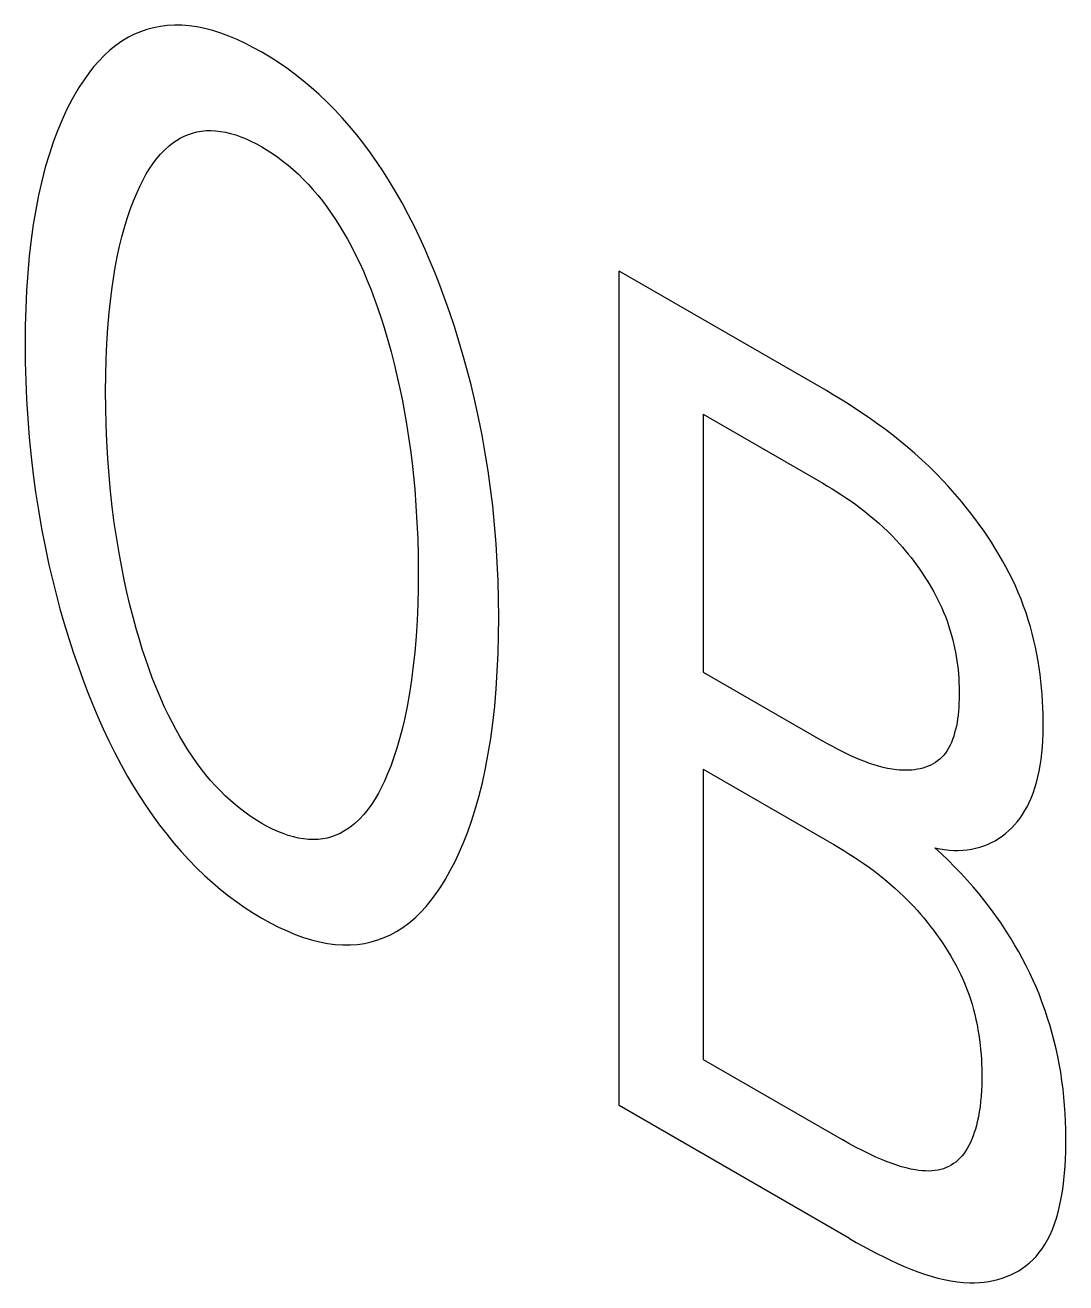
# Model space of a CAD drawing. Extents: x 0 to 420, y 0 to 297.
# Drawn here: x 179.395 to 181.126, y 149.305 to 151.396 of the extents above; entities that cross this region are included whole.
import ezdxf

# ---------------------------------------------------------------- set-up
doc = ezdxf.new("R2010")
doc.units = 0
doc.header["$LTSCALE"] = 23.1
doc.layers.add('40000_ISO', color=7, linetype='CONTINUOUS')

msp = doc.modelspace()

# ---------------------------------------------------------------- linework, layer by layer
at = {"layer": '40000_ISO', "color": 7, "linetype": 'CONTINUOUS'}
for p, q in [((179.6195, 151.3944), (179.6082, 151.3922)), ((179.6311, 151.3958), (179.6195, 151.3944)), ((179.643, 151.3964), (179.6311, 151.3958)), ((179.6551, 151.3963), (179.643, 151.3964)), ((179.6676, 151.3953), (179.6551, 151.3963)), ((179.6804, 151.3935), (179.6676, 151.3953)), ((179.5664, 151.3763), (179.5556, 151.3699)), ((179.5763, 151.3813), (179.5664, 151.3763)), ((179.5866, 151.3856), (179.5763, 151.3813)), ((179.5972, 151.3893), (179.5866, 151.3856)), ((179.6082, 151.3922), (179.5972, 151.3893)), ((179.6934, 151.3908), (179.6804, 151.3935)), ((179.7066, 151.3874), (179.6934, 151.3908)), ((179.72, 151.3831), (179.7066, 151.3874)), ((179.7336, 151.3781), (179.72, 151.3831)), ((179.7472, 151.3724), (179.7336, 151.3781)), ((179.5354, 151.3547), (179.526, 151.3461)), ((179.5453, 151.3627), (179.5354, 151.3547)), ((179.5556, 151.3699), (179.5453, 151.3627)), ((179.7609, 151.366), (179.7472, 151.3724)), ((179.7747, 151.359), (179.7609, 151.366)), ((179.7885, 151.3513), (179.7747, 151.359)), ((179.517, 151.3368), (179.5085, 151.3269)), ((179.526, 151.3461), (179.517, 151.3368)), ((179.8023, 151.343), (179.7885, 151.3513)), ((179.8161, 151.3342), (179.8023, 151.343)), ((179.8299, 151.3247), (179.8161, 151.3342)), ((179.5003, 151.3165), (179.4925, 151.3056)), ((179.5085, 151.3269), (179.5003, 151.3165)), ((179.8436, 151.3146), (179.8299, 151.3247)), ((179.8571, 151.304), (179.8436, 151.3146)), ((179.4824, 151.29), (179.4729, 151.2736)), ((179.4851, 151.2943), (179.4824, 151.29)), ((179.4925, 151.3056), (179.4851, 151.2943)), ((179.8705, 151.2928), (179.8571, 151.304)), ((179.8838, 151.2809), (179.8705, 151.2928)), ((179.4729, 151.2736), (179.4641, 151.2567)), ((179.8969, 151.2685), (179.8838, 151.2809)), ((179.4641, 151.2567), (179.4559, 151.239)), ((179.9097, 151.2555), (179.8969, 151.2685)), ((179.9222, 151.2421), (179.9097, 151.2555)), ((179.4559, 151.239), (179.4483, 151.2208)), ((179.9343, 151.2283), (179.9222, 151.2421)), ((179.9462, 151.2139), (179.9343, 151.2283)), ((179.4483, 151.2208), (179.4413, 151.2019)), ((179.6463, 151.2046), (179.6526, 151.2084)), ((179.6526, 151.2084), (179.6592, 151.2117)), ((179.6592, 151.2117), (179.6661, 151.2146)), ((179.6661, 151.2146), (179.6731, 151.217)), ((179.6731, 151.217), (179.6804, 151.2188)), ((179.6804, 151.2188), (179.6879, 151.2202)), ((179.6879, 151.2202), (179.6957, 151.221)), ((179.6957, 151.221), (179.7036, 151.2212)), ((179.7036, 151.2212), (179.7115, 151.2208)), ((179.7115, 151.2208), (179.7196, 151.2198)), ((179.7196, 151.2198), (179.7279, 151.2183)), ((179.7279, 151.2183), (179.7363, 151.2163)), ((179.7363, 151.2163), (179.7448, 151.2138)), ((179.7448, 151.2138), (179.7534, 151.2107)), ((179.7534, 151.2107), (179.7621, 151.2072)), ((179.7621, 151.2072), (179.7709, 151.2032)), ((179.9578, 151.1991), (179.9462, 151.2139)), ((179.4413, 151.2019), (179.4348, 151.1826)), ((179.6198, 151.182), (179.6268, 151.1892)), ((179.6268, 151.1892), (179.6343, 151.1959)), ((179.6343, 151.1959), (179.6402, 151.2005)), ((179.6402, 151.2005), (179.6463, 151.2046)), ((179.7709, 151.2032), (179.7797, 151.1988)), ((179.7797, 151.1988), (179.7885, 151.1939)), ((179.7885, 151.1939), (179.7973, 151.1886)), ((179.7973, 151.1886), (179.8061, 151.1829)), ((179.9691, 151.1838), (179.9578, 151.1991)), ((179.4348, 151.1826), (179.4281, 151.1602)), ((179.601, 151.157), (179.6069, 151.1658)), ((179.6069, 151.1658), (179.6131, 151.1741)), ((179.6131, 151.1741), (179.6198, 151.182)), ((179.8061, 151.1829), (179.8149, 151.1768)), ((179.8149, 151.1768), (179.8235, 151.1703)), ((179.8235, 151.1703), (179.8322, 151.1634)), ((179.9801, 151.1682), (179.9691, 151.1838)), ((179.9907, 151.1523), (179.9801, 151.1682)), ((179.4281, 151.1602), (179.4222, 151.1372)), ((179.5902, 151.1382), (179.5955, 151.1478)), ((179.5955, 151.1478), (179.601, 151.157)), ((179.8322, 151.1634), (179.8407, 151.1561)), ((179.8407, 151.1561), (179.8491, 151.1484)), ((179.8491, 151.1484), (179.8573, 151.1403)), ((180.001, 151.1362), (179.9907, 151.1523)), ((179.4222, 151.1372), (179.4169, 151.1136)), ((179.5807, 151.1181), (179.5853, 151.1283)), ((179.5853, 151.1283), (179.5902, 151.1382)), ((179.8573, 151.1403), (179.8654, 151.1319)), ((179.8654, 151.1319), (179.8734, 151.1232)), ((179.8734, 151.1232), (179.8813, 151.1138)), ((180.0109, 151.1197), (180.001, 151.1362)), ((179.4169, 151.1136), (179.4122, 151.0895)), ((179.5694, 151.0898), (179.5748, 151.1042)), ((179.5748, 151.1042), (179.5807, 151.1181)), ((179.8813, 151.1138), (179.889, 151.1041)), ((179.889, 151.1041), (179.8966, 151.094)), ((180.0217, 151.1008), (180.0109, 151.1197)), ((179.4122, 151.0895), (179.4081, 151.065)), ((179.5644, 151.0751), (179.5694, 151.0898)), ((179.8966, 151.094), (179.9039, 151.0838)), ((179.9039, 151.0838), (179.9109, 151.0732)), ((180.032, 151.0817), (180.0217, 151.1008)), ((180.0418, 151.0624), (180.032, 151.0817)), ((179.4081, 151.065), (179.4046, 151.04)), ((179.5556, 151.0445), (179.5598, 151.0599)), ((179.5598, 151.0599), (179.5644, 151.0751)), ((179.9109, 151.0732), (179.9177, 151.0625)), ((179.9177, 151.0625), (179.9243, 151.0515)), ((180.0512, 151.0429), (180.0418, 151.0624)), ((179.4046, 151.04), (179.4014, 151.0121)), ((179.5517, 151.0287), (179.5556, 151.0445)), ((179.9243, 151.0515), (179.9307, 151.0404)), ((179.9307, 151.0404), (179.9368, 151.0292)), ((180.0601, 151.0232), (180.0512, 151.0429)), ((179.5478, 151.0111), (179.5517, 151.0287)), ((179.9368, 151.0292), (179.9427, 151.0179)), ((179.9427, 151.0179), (179.9501, 151.0026)), ((180.0686, 151.0035), (180.0601, 151.0232)), ((179.4014, 151.0121), (179.3989, 150.9837)), ((179.5444, 150.9931), (179.5478, 151.0111)), ((179.9501, 151.0026), (179.9572, 150.9872)), ((180.0767, 150.9837), (180.0686, 151.0035)), ((179.3989, 150.9837), (179.397, 150.955)), ((179.5413, 150.9749), (179.5444, 150.9931)), ((179.9572, 150.9872), (179.9638, 150.9717)), ((180.0845, 150.9638), (180.0767, 150.9837)), ((180.383, 149.5994), (180.383, 150.9874)), ((180.7264, 150.7891), (180.383, 150.9874)), ((179.397, 150.955), (179.3956, 150.9258)), ((179.5363, 150.9375), (179.5386, 150.9563)), ((179.5386, 150.9563), (179.5413, 150.9749)), ((179.9638, 150.9717), (179.9701, 150.9561)), ((179.9701, 150.9561), (179.976, 150.9406)), ((180.0919, 150.944), (180.0845, 150.9638)), ((179.5343, 150.9184), (179.5363, 150.9375)), ((179.976, 150.9406), (179.9815, 150.9249)), ((180.1005, 150.9196), (180.0919, 150.944)), ((179.3956, 150.9258), (179.3948, 150.8963)), ((179.5322, 150.8928), (179.5343, 150.9184)), ((179.9815, 150.9249), (179.9867, 150.9093)), ((180.1087, 150.8952), (180.1005, 150.9196)), ((179.3948, 150.8963), (179.3946, 150.8665)), ((179.5305, 150.8669), (179.5322, 150.8928)), ((179.9867, 150.9093), (179.9917, 150.8937)), ((179.9917, 150.8937), (179.9963, 150.8782)), ((180.1163, 150.8709), (180.1087, 150.8952)), ((179.9963, 150.8782), (179.9979, 150.8726)), ((179.9979, 150.8726), (180.0034, 150.8529)), ((179.3946, 150.8665), (179.3948, 150.8359)), ((179.5294, 150.8406), (179.5305, 150.8669)), ((180.0034, 150.8529), (180.0085, 150.8332)), ((180.1235, 150.8466), (180.1163, 150.8709)), ((179.3948, 150.8359), (179.3956, 150.805)), ((179.5287, 150.814), (179.5294, 150.8406)), ((180.0085, 150.8332), (180.0132, 150.8136)), ((180.1302, 150.8224), (180.1235, 150.8466)), ((179.5285, 150.7872), (179.5287, 150.814)), ((180.0132, 150.8136), (180.0176, 150.7941)), ((180.1364, 150.7982), (180.1302, 150.8224)), ((179.3956, 150.805), (179.3969, 150.7738)), ((180.0176, 150.7941), (180.0216, 150.7746)), ((180.1422, 150.7742), (180.1364, 150.7982)), ((180.7388, 150.7817), (180.7264, 150.7891)), ((179.3969, 150.7738), (179.3988, 150.7423)), ((179.5287, 150.7597), (179.5285, 150.7872)), ((180.0216, 150.7746), (180.0253, 150.7553)), ((180.1488, 150.7441), (180.1422, 150.7742)), ((180.7512, 150.7742), (180.7388, 150.7817)), ((180.7637, 150.7664), (180.7512, 150.7742)), ((179.5294, 150.732), (179.5287, 150.7597)), ((180.0253, 150.7553), (180.0291, 150.7332)), ((180.5228, 150.7493), (180.5228, 150.3204)), ((180.5228, 150.7493), (180.7217, 150.6344)), ((180.7761, 150.7584), (180.7637, 150.7664)), ((180.7886, 150.7501), (180.7761, 150.7584)), ((180.801, 150.7416), (180.7886, 150.7501)), ((179.3988, 150.7423), (179.4013, 150.7106)), ((179.5305, 150.7041), (179.5294, 150.732)), ((180.0291, 150.7332), (180.0326, 150.7113)), ((180.1548, 150.7142), (180.1488, 150.7441)), ((180.8134, 150.7329), (180.801, 150.7416)), ((180.8257, 150.7238), (180.8134, 150.7329)), ((179.4013, 150.7106), (179.4044, 150.6785)), ((179.5321, 150.6759), (179.5305, 150.7041)), ((180.0326, 150.7113), (180.0356, 150.6895)), ((180.1601, 150.6845), (180.1548, 150.7142)), ((180.838, 150.7144), (180.8257, 150.7238)), ((180.8503, 150.7047), (180.838, 150.7144)), ((180.8624, 150.6947), (180.8503, 150.7047)), ((180.0356, 150.6895), (180.0383, 150.6678)), ((180.1648, 150.655), (180.1601, 150.6845)), ((180.8745, 150.6842), (180.8624, 150.6947)), ((180.8865, 150.6734), (180.8745, 150.6842)), ((179.4044, 150.6785), (179.4079, 150.6491)), ((179.5342, 150.6474), (179.5321, 150.6759)), ((180.0383, 150.6678), (180.0407, 150.6463)), ((180.8984, 150.6622), (180.8865, 150.6734)), ((180.9102, 150.6505), (180.8984, 150.6622)), ((179.4079, 150.6491), (179.4119, 150.6194)), ((179.5366, 150.6214), (179.5342, 150.6474)), ((180.0407, 150.6463), (180.0427, 150.6249)), ((180.1689, 150.6258), (180.1648, 150.655)), ((180.9219, 150.6385), (180.9102, 150.6505)), ((179.5395, 150.5951), (179.5366, 150.6214)), ((180.0427, 150.6249), (180.0448, 150.5968)), ((180.1724, 150.5967), (180.1689, 150.6258)), ((180.7217, 150.6344), (180.7295, 150.6298)), ((180.7295, 150.6298), (180.7373, 150.625)), ((180.7373, 150.625), (180.7452, 150.6201)), ((180.7452, 150.6201), (180.753, 150.6151)), ((180.9298, 150.63), (180.9219, 150.6385)), ((180.9375, 150.6214), (180.9298, 150.63)), ((180.9452, 150.6126), (180.9375, 150.6214)), ((179.4119, 150.6194), (179.4165, 150.5895)), ((180.753, 150.6151), (180.7608, 150.6099)), ((180.7608, 150.6099), (180.7686, 150.6045)), ((180.7686, 150.6045), (180.7764, 150.5989)), ((180.9528, 150.6036), (180.9452, 150.6126)), ((180.9602, 150.5944), (180.9528, 150.6036)), ((179.4165, 150.5895), (179.4217, 150.5594)), ((179.5429, 150.5687), (179.5395, 150.5951)), ((180.0448, 150.5968), (180.0464, 150.569)), ((180.1756, 150.5651), (180.1724, 150.5967)), ((180.7764, 150.5989), (180.7841, 150.5932)), ((180.7841, 150.5932), (180.7918, 150.5873)), ((180.7918, 150.5873), (180.7995, 150.5811)), ((180.7995, 150.5811), (180.8071, 150.5747)), ((180.9676, 150.5851), (180.9602, 150.5944)), ((180.9748, 150.5756), (180.9676, 150.5851)), ((179.4217, 150.5594), (179.4276, 150.5291)), ((179.5469, 150.542), (179.5429, 150.5687)), ((180.0464, 150.569), (180.0476, 150.5414)), ((180.1781, 150.5339), (180.1756, 150.5651)), ((180.8071, 150.5747), (180.8147, 150.5681)), ((180.8147, 150.5681), (180.8222, 150.5613)), ((180.8222, 150.5613), (180.8297, 150.5542)), ((180.9819, 150.566), (180.9748, 150.5756)), ((180.9888, 150.5562), (180.9819, 150.566)), ((179.5514, 150.5152), (179.5469, 150.542)), ((180.0476, 150.5414), (180.0482, 150.5141)), ((180.8297, 150.5542), (180.837, 150.5468)), ((180.837, 150.5468), (180.8443, 150.5391)), ((180.8443, 150.5391), (180.8492, 150.5337)), ((180.9956, 150.5463), (180.9888, 150.5562)), ((181.0021, 150.5363), (180.9956, 150.5463)), ((179.4276, 150.5291), (179.4341, 150.4987)), ((180.18, 150.5029), (180.1781, 150.5339)), ((180.8492, 150.5337), (180.8541, 150.5282)), ((180.8541, 150.5282), (180.8589, 150.5225)), ((180.8589, 150.5225), (180.8637, 150.5167)), ((180.8637, 150.5167), (180.8684, 150.5108)), ((181.0085, 150.5262), (181.0021, 150.5363)), ((181.0147, 150.5159), (181.0085, 150.5262)), ((181.0206, 150.5056), (181.0147, 150.5159)), ((179.4341, 150.4987), (179.4398, 150.4744)), ((179.5552, 150.4947), (179.5514, 150.5152)), ((179.5594, 150.474), (179.5552, 150.4947)), ((180.0482, 150.5141), (180.0485, 150.487)), ((180.1814, 150.4722), (180.18, 150.5029)), ((180.8684, 150.5108), (180.873, 150.5048)), ((180.873, 150.5048), (180.8775, 150.4987)), ((180.8775, 150.4987), (180.8819, 150.4925)), ((181.0264, 150.4952), (181.0206, 150.5056)), ((181.0319, 150.4847), (181.0264, 150.4952)), ((179.4398, 150.4744), (179.4459, 150.45)), ((179.5639, 150.4533), (179.5594, 150.474)), ((180.0485, 150.487), (180.0483, 150.4598)), ((180.8819, 150.4925), (180.8863, 150.4862)), ((180.8863, 150.4862), (180.8905, 150.4799)), ((180.8905, 150.4799), (180.8946, 150.4735)), ((181.0371, 150.4742), (181.0319, 150.4847)), ((181.0421, 150.4636), (181.0371, 150.4742)), ((179.5688, 150.4325), (179.5639, 150.4533)), ((180.0483, 150.4598), (180.0476, 150.4328)), ((180.1822, 150.4418), (180.1814, 150.4722)), ((180.8946, 150.4735), (180.8986, 150.467)), ((180.8986, 150.467), (180.9024, 150.4604)), ((180.9024, 150.4604), (180.9062, 150.4538)), ((180.9062, 150.4538), (180.9098, 150.4471)), ((181.0467, 150.4529), (181.0421, 150.4636)), ((181.0514, 150.4416), (181.0467, 150.4529)), ((179.4459, 150.45), (179.4525, 150.4256)), ((179.5742, 150.4116), (179.5688, 150.4325)), ((180.0476, 150.4328), (180.0465, 150.4062)), ((180.1824, 150.4117), (180.1822, 150.4418)), ((180.9098, 150.4471), (180.9132, 150.4404)), ((180.9132, 150.4404), (180.9165, 150.4337)), ((180.9165, 150.4337), (180.9196, 150.427)), ((181.0557, 150.4302), (181.0514, 150.4416)), ((179.4525, 150.4256), (179.4596, 150.4011)), ((179.5799, 150.3906), (179.5742, 150.4116)), ((180.1822, 150.3814), (180.1824, 150.4117)), ((180.9196, 150.427), (180.9225, 150.4202)), ((180.9225, 150.4202), (180.9255, 150.4128)), ((180.9255, 150.4128), (180.9283, 150.4054)), ((181.0598, 150.4187), (181.0557, 150.4302)), ((181.0635, 150.4073), (181.0598, 150.4187)), ((179.4596, 150.4011), (179.4671, 150.3765)), ((179.5846, 150.3747), (179.5799, 150.3906)), ((180.0465, 150.4062), (180.0449, 150.3798)), ((180.9283, 150.4054), (180.9308, 150.398)), ((180.9308, 150.398), (180.9332, 150.3906)), ((180.9332, 150.3906), (180.9354, 150.3832)), ((181.0669, 150.3959), (181.0635, 150.4073)), ((181.0701, 150.3844), (181.0669, 150.3959)), ((179.4671, 150.3765), (179.4751, 150.3518)), ((179.5895, 150.3587), (179.5846, 150.3747)), ((180.0449, 150.3798), (180.0427, 150.3538)), ((180.1814, 150.3515), (180.1822, 150.3814)), ((180.9354, 150.3832), (180.9374, 150.3758)), ((180.9374, 150.3758), (180.9392, 150.3684)), ((181.0729, 150.373), (181.0701, 150.3844)), ((181.0755, 150.3616), (181.0729, 150.373)), ((179.4751, 150.3518), (179.4836, 150.3272)), ((179.5947, 150.3428), (179.5895, 150.3587)), ((180.0427, 150.3538), (180.0403, 150.3306)), ((180.1801, 150.3219), (180.1814, 150.3515)), ((180.9392, 150.3684), (180.9409, 150.361)), ((180.9409, 150.361), (180.9424, 150.3537)), ((180.9424, 150.3537), (180.9437, 150.3464)), ((181.0778, 150.3502), (181.0755, 150.3616)), ((181.0799, 150.3388), (181.0778, 150.3502)), ((179.4836, 150.3272), (179.491, 150.3068)), ((179.6002, 150.3268), (179.5947, 150.3428)), ((180.0403, 150.3306), (180.0374, 150.3077)), ((180.9437, 150.3464), (180.9448, 150.3391)), ((180.9448, 150.3391), (180.9458, 150.3318)), ((180.9458, 150.3318), (180.9466, 150.3245)), ((181.0817, 150.3275), (181.0799, 150.3388)), ((181.0833, 150.3163), (181.0817, 150.3275)), ((179.491, 150.3068), (179.4988, 150.2865)), ((179.6061, 150.3108), (179.6002, 150.3268)), ((179.6124, 150.2949), (179.6061, 150.3108)), ((180.0374, 150.3077), (180.034, 150.2851)), ((180.1782, 150.2926), (180.1801, 150.3219)), ((180.5228, 150.3204), (180.7217, 150.2056)), ((180.9466, 150.3245), (180.9473, 150.3173)), ((180.9473, 150.3173), (180.9478, 150.3102)), ((180.9478, 150.3102), (180.9482, 150.3031)), ((181.0846, 150.3051), (181.0833, 150.3163)), ((179.4988, 150.2865), (179.5069, 150.2662)), ((179.6191, 150.2791), (179.6124, 150.2949)), ((180.1757, 150.2638), (180.1782, 150.2926)), ((180.9482, 150.3031), (180.9484, 150.2961)), ((180.9484, 150.2961), (180.9486, 150.2891)), ((180.9486, 150.2891), (180.9486, 150.2822)), ((181.0857, 150.294), (181.0846, 150.3051)), ((181.0867, 150.2829), (181.0857, 150.294)), ((179.5069, 150.2662), (179.5155, 150.2459)), ((179.6261, 150.2633), (179.6191, 150.2791)), ((180.034, 150.2851), (180.0301, 150.263)), ((180.9482, 150.2686), (180.9478, 150.262)), ((180.9485, 150.2753), (180.9482, 150.2686)), ((180.9486, 150.2822), (180.9485, 150.2753)), ((181.0874, 150.272), (181.0867, 150.2829)), ((181.0879, 150.2612), (181.0874, 150.272)), ((179.5155, 150.2459), (179.5245, 150.2258)), ((179.6337, 150.2475), (179.6261, 150.2633)), ((179.6395, 150.236), (179.6337, 150.2475)), ((180.0301, 150.263), (180.0256, 150.2414)), ((180.1725, 150.2355), (180.1757, 150.2638)), ((180.9467, 150.249), (180.9459, 150.2428)), ((180.9473, 150.2555), (180.9467, 150.249)), ((180.9478, 150.262), (180.9473, 150.2555)), ((181.0882, 150.2504), (181.0879, 150.2612)), ((181.0883, 150.2398), (181.0882, 150.2504)), ((179.5245, 150.2258), (179.5339, 150.2058)), ((179.6456, 150.2246), (179.6395, 150.236)), ((179.652, 150.2133), (179.6456, 150.2246)), ((180.0218, 150.2253), (180.0176, 150.2095)), ((180.0256, 150.2414), (180.0218, 150.2253)), ((180.1691, 150.21), (180.1725, 150.2355)), ((180.9425, 150.2248), (180.941, 150.2192)), ((180.9438, 150.2306), (180.9425, 150.2248)), ((180.9449, 150.2366), (180.9438, 150.2306)), ((180.9459, 150.2428), (180.9449, 150.2366)), ((181.088, 150.2176), (181.0883, 150.2286)), ((181.0883, 150.2286), (181.0883, 150.2398)), ((179.5339, 150.2058), (179.5438, 150.1859)), ((179.6586, 150.2021), (179.652, 150.2133)), ((179.6654, 150.1912), (179.6586, 150.2021)), ((180.0176, 150.2095), (180.0131, 150.194)), ((180.1651, 150.185), (180.1691, 150.21)), ((180.7295, 150.2012), (180.7217, 150.2056)), ((180.9356, 150.2034), (180.9334, 150.1986)), ((180.9376, 150.2085), (180.9356, 150.2034)), ((180.9394, 150.2137), (180.9376, 150.2085)), ((180.941, 150.2192), (180.9394, 150.2137)), ((181.0869, 150.196), (181.0876, 150.2067)), ((181.0876, 150.2067), (181.088, 150.2176)), ((179.5438, 150.1859), (179.5542, 150.1662)), ((179.6725, 150.1804), (179.6654, 150.1912)), ((180.0131, 150.194), (180.0081, 150.1789)), ((180.1605, 150.1604), (180.1651, 150.185)), ((180.7373, 150.197), (180.7295, 150.2012)), ((180.7451, 150.1928), (180.7373, 150.197)), ((180.7529, 150.1888), (180.7451, 150.1928)), ((180.7606, 150.185), (180.7529, 150.1888)), ((180.7684, 150.1813), (180.7606, 150.185)), ((180.7762, 150.1778), (180.7684, 150.1813)), ((180.9225, 150.1819), (180.9194, 150.1786)), ((180.9255, 150.1857), (180.9225, 150.1819)), ((180.9284, 150.1897), (180.9255, 150.1857)), ((180.931, 150.194), (180.9284, 150.1897)), ((180.9334, 150.1986), (180.931, 150.194)), ((181.0847, 150.1752), (181.0859, 150.1855)), ((181.0859, 150.1855), (181.0869, 150.196)), ((179.5542, 150.1662), (179.5651, 150.1468)), ((179.6798, 150.1699), (179.6725, 150.1804)), ((179.6874, 150.1597), (179.6798, 150.1699)), ((180.0028, 150.1641), (179.997, 150.1498)), ((180.0081, 150.1789), (180.0028, 150.1641)), ((180.1552, 150.1364), (180.1605, 150.1604)), ((180.7839, 150.1745), (180.7762, 150.1778)), ((180.7916, 150.1714), (180.7839, 150.1745)), ((180.7993, 150.1686), (180.7916, 150.1714)), ((180.8069, 150.1661), (180.7993, 150.1686)), ((180.8145, 150.1638), (180.8069, 150.1661)), ((180.822, 150.1618), (180.8145, 150.1638)), ((180.8295, 150.1602), (180.822, 150.1618)), ((180.8369, 150.1588), (180.8295, 150.1602)), ((180.8883, 150.1608), (180.8837, 150.1596)), ((180.8927, 150.1622), (180.8883, 150.1608)), ((180.8969, 150.1638), (180.8927, 150.1622)), ((180.9011, 150.1657), (180.8969, 150.1638)), ((180.9051, 150.1677), (180.9011, 150.1657)), ((180.9089, 150.1701), (180.9051, 150.1677)), ((180.9126, 150.1727), (180.9089, 150.1701)), ((180.9161, 150.1755), (180.9126, 150.1727)), ((180.9194, 150.1786), (180.9161, 150.1755)), ((181.0815, 150.1554), (181.0833, 150.1652)), ((181.0833, 150.1652), (181.0847, 150.1752)), ((179.5651, 150.1468), (179.575, 150.13)), ((179.6952, 150.1497), (179.6874, 150.1597)), ((179.7032, 150.1402), (179.6952, 150.1497)), ((179.7111, 150.1313), (179.7032, 150.1402)), ((179.9924, 150.1392), (179.9875, 150.1289)), ((179.997, 150.1498), (179.9924, 150.1392)), ((180.5228, 150.1591), (180.5228, 149.6761)), ((180.5228, 150.1591), (180.7398, 150.0337)), ((180.8443, 150.1579), (180.8369, 150.1588)), ((180.8494, 150.1574), (180.8443, 150.1579)), ((180.8546, 150.1571), (180.8494, 150.1574)), ((180.8596, 150.157), (180.8546, 150.1571)), ((180.8646, 150.1571), (180.8596, 150.157)), ((180.8695, 150.1574), (180.8646, 150.1571)), ((180.8743, 150.158), (180.8695, 150.1574)), ((180.8791, 150.1587), (180.8743, 150.158)), ((180.8837, 150.1596), (180.8791, 150.1587)), ((181.0772, 150.1366), (181.0795, 150.1459)), ((181.0795, 150.1459), (181.0815, 150.1554)), ((179.575, 150.13), (179.5853, 150.1135)), ((179.7193, 150.1228), (179.7111, 150.1313)), ((179.7276, 150.1146), (179.7193, 150.1228)), ((179.9823, 150.119), (179.9767, 150.1094)), ((179.9875, 150.1289), (179.9823, 150.119)), ((180.1494, 150.1129), (180.1552, 150.1364)), ((181.0683, 150.1105), (181.0716, 150.1189)), ((181.0716, 150.1189), (181.0745, 150.1276)), ((181.0745, 150.1276), (181.0772, 150.1366)), ((179.5853, 150.1135), (179.596, 150.0973)), ((179.596, 150.0973), (179.607, 150.0814)), ((179.736, 150.1068), (179.7276, 150.1146)), ((179.7445, 150.0994), (179.736, 150.1068)), ((179.7532, 150.0924), (179.7445, 150.0994)), ((179.9708, 150.1003), (179.9646, 150.0916)), ((179.9767, 150.1094), (179.9708, 150.1003)), ((180.1428, 150.09), (180.1494, 150.1129)), ((181.0617, 150.0965), (181.0651, 150.1034)), ((181.0651, 150.1034), (181.0683, 150.1105)), ((179.607, 150.0814), (179.6183, 150.0658)), ((179.762, 150.0858), (179.7532, 150.0924)), ((179.7708, 150.0796), (179.762, 150.0858)), ((179.7796, 150.0739), (179.7708, 150.0796)), ((179.9579, 150.0834), (179.9508, 150.0758)), ((179.9646, 150.0916), (179.9579, 150.0834)), ((180.1372, 150.0722), (180.1428, 150.09)), ((181.0454, 150.0717), (181.0498, 150.0775)), ((181.0498, 150.0775), (181.054, 150.0836)), ((181.054, 150.0836), (181.058, 150.0899)), ((181.058, 150.0899), (181.0617, 150.0965)), ((179.6183, 150.0658), (179.63, 150.0506)), ((179.7885, 150.0685), (179.7796, 150.0739)), ((179.7974, 150.0636), (179.7885, 150.0685)), ((179.8062, 150.0592), (179.7974, 150.0636)), ((179.815, 150.0552), (179.8062, 150.0592)), ((179.925, 150.0557), (179.9184, 150.0521)), ((179.9313, 150.0596), (179.925, 150.0557)), ((179.9374, 150.064), (179.9313, 150.0596)), ((179.9433, 150.0688), (179.9374, 150.064)), ((179.9508, 150.0758), (179.9433, 150.0688)), ((180.131, 150.0548), (180.1372, 150.0722)), ((181.0254, 150.0517), (181.0307, 150.0562)), ((181.0307, 150.0562), (181.0359, 150.0611)), ((181.0359, 150.0611), (181.0407, 150.0663)), ((181.0407, 150.0663), (181.0454, 150.0717)), ((179.63, 150.0506), (179.642, 150.0359)), ((179.642, 150.0359), (179.6542, 150.0217)), ((179.8238, 150.0517), (179.815, 150.0552)), ((179.8324, 150.0487), (179.8238, 150.0517)), ((179.841, 150.0462), (179.8324, 150.0487)), ((179.8494, 150.0442), (179.841, 150.0462)), ((179.8577, 150.0428), (179.8494, 150.0442)), ((179.8658, 150.042), (179.8577, 150.0428)), ((179.8738, 150.0417), (179.8658, 150.042)), ((179.8818, 150.042), (179.8738, 150.0417)), ((179.8896, 150.0429), (179.8818, 150.042)), ((179.8971, 150.0444), (179.8896, 150.0429)), ((179.9045, 150.0465), (179.8971, 150.0444)), ((179.9115, 150.0491), (179.9045, 150.0465)), ((179.9184, 150.0521), (179.9115, 150.0491)), ((180.1174, 150.0215), (180.1244, 150.0379)), ((180.1244, 150.0379), (180.131, 150.0548)), ((180.9958, 150.0338), (181.0021, 150.0367)), ((181.0021, 150.0367), (181.0082, 150.0399)), ((181.0082, 150.0399), (181.0141, 150.0435)), ((181.0141, 150.0435), (181.0199, 150.0474)), ((181.0199, 150.0474), (181.0254, 150.0517)), ((179.6542, 150.0217), (179.6667, 150.0081)), ((180.1099, 150.0055), (180.1174, 150.0215)), ((180.7398, 150.0337), (180.7483, 150.0287)), ((180.7483, 150.0287), (180.7567, 150.0235)), ((180.7567, 150.0235), (180.7652, 150.0182)), ((180.7652, 150.0182), (180.7737, 150.0127)), ((180.9191, 150.018), (180.908, 150.0282)), ((180.908, 150.0282), (180.9161, 150.0264)), ((180.9161, 150.0264), (180.924, 150.0252)), ((180.9302, 150.0076), (180.9191, 150.018)), ((180.924, 150.0252), (180.9319, 150.0243)), ((180.9319, 150.0243), (180.9396, 150.0238)), ((180.9396, 150.0238), (180.9471, 150.0237)), ((180.9471, 150.0237), (180.9545, 150.0241)), ((180.9545, 150.0241), (180.9618, 150.0248)), ((180.9618, 150.0248), (180.9689, 150.0258)), ((180.9689, 150.0258), (180.9759, 150.0273)), ((180.9759, 150.0273), (180.9827, 150.0291)), ((180.9827, 150.0291), (180.9894, 150.0313)), ((180.9894, 150.0313), (180.9958, 150.0338)), ((179.6667, 150.0081), (179.6796, 149.9949)), ((179.6796, 149.9949), (179.6927, 149.9823)), ((180.1019, 149.9901), (180.1099, 150.0055)), ((180.7737, 150.0127), (180.7822, 150.0071)), ((180.7822, 150.0071), (180.7907, 150.0013)), ((180.7907, 150.0013), (180.7991, 149.9952)), ((180.7991, 149.9952), (180.8075, 149.989)), ((180.941, 149.9967), (180.9302, 150.0076)), ((180.9518, 149.9855), (180.941, 149.9967)), ((179.6927, 149.9823), (179.706, 149.9703)), ((180.086, 149.9633), (180.0934, 149.9751)), ((180.0934, 149.9751), (180.1019, 149.9901)), ((180.8075, 149.989), (180.8159, 149.9826)), ((180.8159, 149.9826), (180.8242, 149.9759)), ((180.8242, 149.9759), (180.8325, 149.969)), ((180.962, 149.9744), (180.9518, 149.9855)), ((180.9719, 149.963), (180.962, 149.9744)), ((179.706, 149.9703), (179.7195, 149.9589)), ((179.7195, 149.9589), (179.7331, 149.9482)), ((180.0701, 149.941), (180.0783, 149.9519)), ((180.0783, 149.9519), (180.086, 149.9633)), ((180.8325, 149.969), (180.8407, 149.9618)), ((180.8407, 149.9618), (180.8489, 149.9544)), ((180.8489, 149.9544), (180.857, 149.9467)), ((180.9818, 149.9514), (180.9719, 149.963)), ((180.9914, 149.9394), (180.9818, 149.9514)), ((179.7331, 149.9482), (179.7469, 149.938)), ((179.7469, 149.938), (179.7607, 149.9284)), ((180.0527, 149.9208), (180.0616, 149.9306)), ((180.0616, 149.9306), (180.0701, 149.941)), ((180.857, 149.9467), (180.865, 149.9387)), ((180.865, 149.9387), (180.8729, 149.9304)), ((180.8729, 149.9304), (180.8786, 149.9242)), ((181.0006, 149.9274), (180.9914, 149.9394)), ((179.7607, 149.9284), (179.7746, 149.9195)), ((179.7746, 149.9195), (179.7885, 149.9111)), ((179.7885, 149.9111), (179.8024, 149.9034)), ((180.0334, 149.9033), (180.0433, 149.9117)), ((180.0433, 149.9117), (180.0527, 149.9208)), ((180.8786, 149.9242), (180.8842, 149.9178)), ((180.8842, 149.9178), (180.8897, 149.9114)), ((180.8897, 149.9114), (180.8952, 149.9047)), ((181.0096, 149.9151), (181.0006, 149.9274)), ((181.0183, 149.9025), (181.0096, 149.9151)), ((179.8024, 149.9034), (179.8163, 149.8963)), ((179.8163, 149.8963), (179.8302, 149.8899)), ((179.8302, 149.8899), (179.844, 149.8841)), ((180.0023, 149.8834), (180.0122, 149.8887)), ((180.0122, 149.8887), (180.023, 149.8956)), ((180.023, 149.8956), (180.0334, 149.9033)), ((180.8952, 149.9047), (180.9005, 149.898)), ((180.9005, 149.898), (180.9058, 149.8911)), ((180.9058, 149.8911), (180.911, 149.8841)), ((181.0268, 149.8897), (181.0183, 149.9025)), ((181.0339, 149.8784), (181.0268, 149.8897)), ((179.844, 149.8841), (179.8576, 149.8792)), ((179.8576, 149.8792), (179.8712, 149.875)), ((179.8712, 149.875), (179.8845, 149.8716)), ((179.8845, 149.8716), (179.8976, 149.869)), ((179.8976, 149.869), (179.9105, 149.8673)), ((179.9105, 149.8673), (179.9231, 149.8665)), ((179.9353, 149.8666), (179.9473, 149.8674)), ((179.9473, 149.8674), (179.959, 149.8691)), ((179.959, 149.8691), (179.9703, 149.8716)), ((179.9703, 149.8716), (179.9813, 149.8748)), ((179.9813, 149.8748), (179.992, 149.8787)), ((179.992, 149.8787), (180.0023, 149.8834)), ((180.911, 149.8841), (180.916, 149.877)), ((180.916, 149.877), (180.9209, 149.8698)), ((180.9209, 149.8698), (180.9257, 149.8625)), ((181.0408, 149.867), (181.0339, 149.8784)), ((181.0475, 149.8553), (181.0408, 149.867)), ((179.9231, 149.8665), (179.9353, 149.8666)), ((180.9257, 149.8625), (180.9303, 149.8551)), ((180.9303, 149.8551), (180.9348, 149.8476)), ((180.9348, 149.8476), (180.9391, 149.8401)), ((181.0539, 149.8435), (181.0475, 149.8553)), ((180.9391, 149.8401), (180.9433, 149.8325)), ((180.9433, 149.8325), (180.9472, 149.8248)), ((181.06, 149.8317), (181.0539, 149.8435)), ((181.0659, 149.8197), (181.06, 149.8317)), ((180.9472, 149.8248), (180.951, 149.8171)), ((180.951, 149.8171), (180.9546, 149.8094)), ((180.9546, 149.8094), (180.9579, 149.8016)), ((181.0715, 149.8076), (181.0659, 149.8197)), ((181.0769, 149.7955), (181.0715, 149.8076)), ((180.9579, 149.8016), (180.9613, 149.7932)), ((180.9613, 149.7932), (180.9644, 149.7847)), ((180.9644, 149.7847), (180.9673, 149.7763)), ((181.0819, 149.7833), (181.0769, 149.7955)), ((181.0868, 149.7705), (181.0819, 149.7833)), ((180.9673, 149.7763), (180.9699, 149.7678)), ((180.9699, 149.7678), (180.9723, 149.7593)), ((181.0915, 149.7576), (181.0868, 149.7705)), ((180.9723, 149.7593), (180.9745, 149.7508)), ((180.9745, 149.7508), (180.9764, 149.7424)), ((180.9764, 149.7424), (180.9782, 149.734)), ((181.0957, 149.7448), (181.0915, 149.7576)), ((181.0997, 149.732), (181.0957, 149.7448)), ((180.9782, 149.734), (180.9798, 149.7256)), ((180.9798, 149.7256), (180.9811, 149.7172)), ((181.1034, 149.7192), (181.0997, 149.732)), ((180.9811, 149.7172), (180.9823, 149.7089)), ((180.9823, 149.7089), (180.9834, 149.7006)), ((180.9834, 149.7006), (180.9842, 149.6924)), ((181.1067, 149.7065), (181.1034, 149.7192)), ((181.1098, 149.6938), (181.1067, 149.7065)), ((180.9842, 149.6924), (180.9849, 149.6843)), ((180.9849, 149.6843), (180.9854, 149.6762)), ((181.1125, 149.6812), (181.1098, 149.6938)), ((181.115, 149.6688), (181.1125, 149.6812)), ((180.5228, 149.6761), (180.7538, 149.5427)), ((180.9854, 149.6762), (180.9858, 149.6682)), ((180.9858, 149.6682), (180.9861, 149.6603)), ((180.9861, 149.6603), (180.9862, 149.6525)), ((181.1174, 149.6547), (181.115, 149.6688)), ((180.9862, 149.6429), (180.986, 149.6335)), ((180.9862, 149.6525), (180.9862, 149.6429)), ((181.1195, 149.6407), (181.1174, 149.6547)), ((181.1213, 149.6269), (181.1195, 149.6407)), ((180.9856, 149.6242), (180.9851, 149.6151)), ((180.986, 149.6335), (180.9856, 149.6242)), ((181.1228, 149.6132), (181.1213, 149.6269)), ((180.7661, 149.3782), (180.383, 149.5994)), ((180.9832, 149.5974), (180.9819, 149.5888)), ((180.9842, 149.6062), (180.9832, 149.5974)), ((180.9851, 149.6151), (180.9842, 149.6062)), ((181.1239, 149.5996), (181.1228, 149.6132)), ((181.1248, 149.5861), (181.1239, 149.5996)), ((180.9804, 149.5804), (180.9787, 149.5722)), ((180.9819, 149.5888), (180.9804, 149.5804)), ((181.1255, 149.5727), (181.1248, 149.5861)), ((180.9737, 149.5544), (180.9717, 149.5488)), ((180.9755, 149.5602), (180.9737, 149.5544)), ((180.9772, 149.5662), (180.9755, 149.5602)), ((180.9787, 149.5722), (180.9772, 149.5662)), ((181.1258, 149.5594), (181.1255, 149.5727)), ((181.126, 149.5462), (181.1258, 149.5594)), ((180.765, 149.5363), (180.7538, 149.5427)), ((180.7762, 149.5302), (180.765, 149.5363)), ((180.9647, 149.5329), (180.962, 149.5281)), ((180.9673, 149.538), (180.9647, 149.5329)), ((180.9696, 149.5433), (180.9673, 149.538)), ((180.9717, 149.5488), (180.9696, 149.5433)), ((181.1257, 149.5222), (181.1259, 149.5342)), ((181.1259, 149.5342), (181.126, 149.5462)), ((180.7874, 149.5244), (180.7762, 149.5302)), ((180.7986, 149.5189), (180.7874, 149.5244)), ((180.8098, 149.5137), (180.7986, 149.5189)), ((180.821, 149.5089), (180.8098, 149.5137)), ((180.9497, 149.5118), (180.9463, 149.5086)), ((180.9529, 149.5153), (180.9497, 149.5118)), ((180.956, 149.5191), (180.9529, 149.5153)), ((180.9591, 149.5235), (180.956, 149.5191)), ((180.962, 149.5281), (180.9591, 149.5235)), ((181.1253, 149.5103), (181.1257, 149.5222)), ((180.8289, 149.5058), (180.821, 149.5089)), ((180.8369, 149.5028), (180.8289, 149.5058)), ((180.8448, 149.5001), (180.8369, 149.5028)), ((180.8526, 149.4977), (180.8448, 149.5001)), ((180.8604, 149.4956), (180.8526, 149.4977)), ((180.8681, 149.4938), (180.8604, 149.4956)), ((180.8758, 149.4924), (180.8681, 149.4938)), ((180.8814, 149.4916), (180.8758, 149.4924)), ((180.8869, 149.491), (180.8814, 149.4916)), ((180.8924, 149.4906), (180.8869, 149.491)), ((180.8978, 149.4905), (180.8924, 149.4906)), ((180.903, 149.4907), (180.8978, 149.4905)), ((180.9082, 149.4912), (180.903, 149.4907)), ((180.9133, 149.4919), (180.9082, 149.4912)), ((180.9182, 149.493), (180.9133, 149.4919)), ((180.9226, 149.4944), (180.9182, 149.493)), ((180.927, 149.4961), (180.9226, 149.4944)), ((180.9311, 149.498), (180.927, 149.4961)), ((180.9352, 149.5003), (180.9311, 149.498)), ((180.9391, 149.5028), (180.9352, 149.5003)), ((180.9428, 149.5055), (180.9391, 149.5028)), ((180.9463, 149.5086), (180.9428, 149.5055)), ((181.1237, 149.487), (181.1246, 149.4986)), ((181.1246, 149.4986), (181.1253, 149.5103)), ((181.1213, 149.4644), (181.1226, 149.4756)), ((181.1226, 149.4756), (181.1237, 149.487)), ((181.1177, 149.4426), (181.1196, 149.4534)), ((181.1196, 149.4534), (181.1213, 149.4644)), ((181.113, 149.422), (181.1155, 149.4322)), ((181.1155, 149.4322), (181.1177, 149.4426)), ((181.1071, 149.4025), (181.1102, 149.4121)), ((181.1102, 149.4121), (181.113, 149.422)), ((181.0997, 149.3845), (181.1036, 149.3933)), ((181.1036, 149.3933), (181.1071, 149.4025)), ((180.7661, 149.3782), (180.7774, 149.3717)), ((180.7774, 149.3717), (180.7887, 149.3654)), ((180.7887, 149.3654), (180.8001, 149.3593)), ((181.086, 149.3605), (181.091, 149.3681)), ((181.091, 149.3681), (181.0955, 149.3761)), ((181.0955, 149.3761), (181.0997, 149.3845)), ((180.8001, 149.3593), (180.8115, 149.3533)), ((180.8115, 149.3533), (180.8229, 149.3475)), ((180.8229, 149.3475), (180.8343, 149.342)), ((181.0711, 149.343), (181.0764, 149.3485)), ((181.0764, 149.3485), (181.0813, 149.3543)), ((181.0813, 149.3543), (181.086, 149.3605)), ((180.8343, 149.342), (180.8457, 149.3368)), ((180.8457, 149.3368), (180.857, 149.3319)), ((180.857, 149.3319), (180.8683, 149.3272)), ((180.8683, 149.3272), (180.8795, 149.323)), ((181.041, 149.321), (181.0475, 149.3247)), ((181.0475, 149.3247), (181.0538, 149.3287)), ((181.0538, 149.3287), (181.0598, 149.3331)), ((181.0598, 149.3331), (181.0656, 149.3379)), ((181.0656, 149.3379), (181.0711, 149.343)), ((180.8795, 149.323), (180.8907, 149.3191)), ((180.8907, 149.3191), (180.9018, 149.3156)), ((180.9018, 149.3156), (180.9128, 149.3125)), ((180.9128, 149.3125), (180.9237, 149.3099)), ((180.9237, 149.3099), (180.9345, 149.3078)), ((180.9345, 149.3078), (180.9451, 149.3061)), ((180.9451, 149.3061), (180.9557, 149.305)), ((180.9557, 149.305), (180.966, 149.3045)), ((180.966, 149.3045), (180.9742, 149.3045)), ((180.9742, 149.3045), (180.9822, 149.3049)), ((180.9822, 149.3049), (180.9901, 149.3056)), ((180.9901, 149.3056), (180.9979, 149.3067)), ((180.9979, 149.3067), (181.0055, 149.3082)), ((181.0055, 149.3082), (181.013, 149.31)), ((181.013, 149.31), (181.0203, 149.3122)), ((181.0203, 149.3122), (181.0274, 149.3148)), ((181.0274, 149.3148), (181.0343, 149.3177)), ((181.0343, 149.3177), (181.041, 149.321))]:
    msp.add_line(p, q, dxfattribs=at)

doc.saveas('drawing.dxf')
